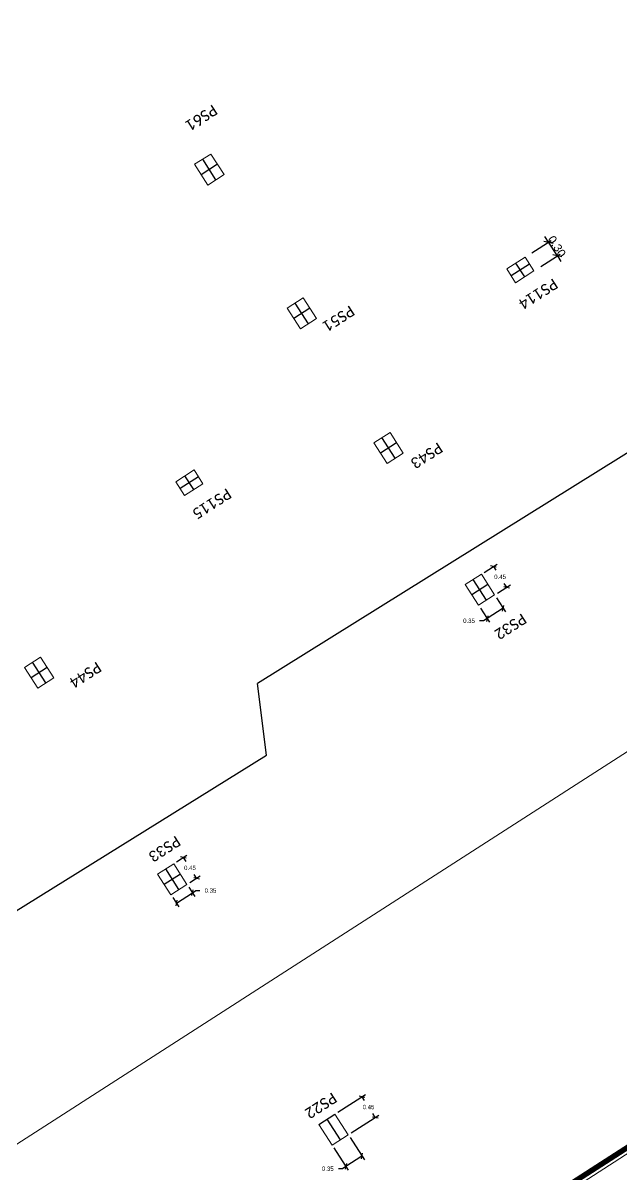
# Model space of a CAD drawing. Header units: metres. Extents: x 448 to 592, y 494 to 631.
# Drawn here: x 508.4 to 519.34, y 535.39 to 556.46 of the extents above; entities that cross this region are included whole.
import ezdxf

# ---------------------------------------------------------------- set-up
doc = ezdxf.new("R2010")
doc.units = ezdxf.units.M
doc.linetypes.add('CYPE_RAYAPUNTO', pattern=[0.4125, 0.2025, -0.105, 0, -0.105])
doc.layers.add('0-AR-TXT-2', color=7, linetype='Continuous', lineweight=5, true_color=0xae3800)
doc.layers.add('00-AUX-7', color=7, linetype='Continuous', lineweight=25, true_color=0xff8000)
for name, color, linetype, lineweight in [('1-AR-PILARES', 7, 'Continuous', 5), ('1-AR-VISTA', 7, 'Continuous', 5), ('CS-COTAS', 7, 'Continuous', 5), ('SECC_COTAS', 255, 'Continuous', 9)]:
    doc.layers.add(name, color=color, linetype=linetype, lineweight=lineweight)
doc.styles.add('Calibri', font='calibri.ttf', dxfattribs={"height": 0.2})
doc.styles.add('Calibri_1', font='calibri.ttf', dxfattribs={"height": 0.15})
doc.dimstyles.new('AIC', dxfattribs={"dimscale": 0.3048, "dimtxt": 0.176602, "dimasz": 0.393701, "dimexe": 0.19685, "dimexo": 0.492126, "dimgap": 0.032808, "dimtad": 1, "dimrnd": 0.01, "dimzin": 0, "dimdsep": 46, "dimtxsty": 'Calibri_1', "dimblk1": 'OBLIQUE', "dimblk2": 'OBLIQUE', "dimsah": 1, "dimcen": 0.09, "dimazin": 0, "dimtfac": 1, "dimtdec": 4, "dimtix": 1, "dimtmove": 0, "dimatfit": 3, "dimfxl": 1, "dimtvp": 1, "dimtolj": 1, "dimtzin": 0, "dimarcsym": 2})
doc.dimstyles.get("Standard").update_dxf_attribs({"dimtxt": 0.18, "dimasz": 0.18, "dimexe": 0.18, "dimexo": 0.0625, "dimgap": 0.09, "dimtad": 0, "dimtih": 1, "dimtoh": 1, "dimzin": 0, "dimdsep": 46, "dimtxsty": 'Standard', "dimcen": 0.09, "dimadec": 0, "dimazin": 0, "dimtfac": 1, "dimtdec": 4, "dimtofl": 0, "dimtmove": 0, "dimatfit": 3, "dimfxl": 1, "dimtolj": 1, "dimtzin": 0, "dimarcsym": 0})

# ---------------------------------------------------------------- blocks, each defined once
blk = doc.blocks.new('_Oblique')
at = {"color": 0, "linetype": 'ByBlock', "lineweight": -2}
blk.add_line((-0.5, -0.5), (0.5, 0.5), dxfattribs=at)
blk = doc.blocks.new('*D224')
at = {"layer": 'CS-COTAS', "color": 0, "lineweight": -2, "transparency": 16777216}
for p, q in [((518.014, 552.453), (517.949, 552.554)), ((517.712, 552.259), (518.065, 552.485)), ((518.176, 552.2), (518.014, 552.453)), ((517.875, 552.006), (518.227, 552.233)), ((518.176, 552.2), (518.241, 552.1))]:
    blk.add_line(p, q, dxfattribs=at)
at = {"layer": 'Defpoints', "color": 0, "transparency": 16777216}
for p in [(518.014, 552.453), (517.586, 552.177), (517.748, 551.925)]:
    blk.add_point(p, dxfattribs=at)
at = {"layer": 'CS-COTAS', "color": 0, "lineweight": -2, "transparency": 16777216, "xscale": 0.12, "yscale": 0.12, "zscale": 0.12}
for p, rotation in [((518.014, 552.453), 302.7553275663534), ((518.176, 552.2), 122.7553275663534)]:
    blk.add_blockref('_Oblique', p, dxfattribs=dict(at, rotation=rotation))
at = {"layer": 'CS-COTAS', "color": 0, "transparency": 16777216, "insert": (518.168, 552.374), "char_height": 0.15, "width": 0.5107, "attachment_point": 5, "rotation": 302.7553, "style": 'Calibri_1'}
blk.add_mtext('\\A1;0.30', dxfattribs=at)
blk = doc.blocks.new('*D336')
at = {"layer": 'Defpoints', "color": 0, "transparency": 16777216}
for p in [(514.107, 536.488), (514.844, 536.428), (514.35, 536.11)]:
    blk.add_point(p, dxfattribs=at)
at = {"layer": 'SECC_COTAS', "color": 0, "lineweight": -2, "transparency": 16777216}
for p, q in [((514.159, 536.522), (514.668, 536.849)), ((514.6, 536.806), (514.645, 536.737)), ((514.403, 536.144), (514.911, 536.471)), ((514.844, 536.428), (514.799, 536.497))]:
    blk.add_line(p, q, dxfattribs=at)
at = {"layer": 'SECC_COTAS', "color": 0, "lineweight": -2, "transparency": 16777216, "xscale": 0.075, "yscale": 0.075, "zscale": 0.075}
for p, rotation in [((514.6, 536.806), 122.7553275662722), ((514.844, 536.428), 302.7553275662722)]:
    blk.add_blockref('_Oblique', p, dxfattribs=dict(at, rotation=rotation))
at = {"layer": 'SECC_COTAS', "color": 0, "transparency": 16777216, "insert": (514.722, 536.617), "char_height": 0.08, "attachment_point": 5}
blk.add_mtext('\\A1;0.45', dxfattribs=at)
blk = doc.blocks.new('*D337')
at = {"layer": 'Defpoints', "color": 0, "transparency": 16777216}
for p in [(514.35, 536.11), (514.056, 535.921), (514.308, 535.529)]:
    blk.add_point(p, dxfattribs=at)
at = {"layer": 'SECC_COTAS', "color": 0, "lineweight": -2, "transparency": 16777216}
for p, q in [((514.384, 536.057), (514.646, 535.651)), ((514.09, 535.868), (514.351, 535.461)), ((514.602, 535.718), (514.308, 535.529)), ((514.245, 535.488), (514.17, 535.488)), ((514.308, 535.529), (514.245, 535.488))]:
    blk.add_line(p, q, dxfattribs=at)
at = {"layer": 'SECC_COTAS', "color": 0, "lineweight": -2, "transparency": 16777216, "xscale": 0.075, "yscale": 0.075, "zscale": 0.075}
for p, rotation in [((514.602, 535.718), 32.75532756624808), ((514.308, 535.529), 212.7553275662481)]:
    blk.add_blockref('_Oblique', p, dxfattribs=dict(at, rotation=rotation))
at = {"layer": 'SECC_COTAS', "color": 0, "transparency": 16777216, "insert": (513.977, 535.488), "char_height": 0.08, "attachment_point": 5}
blk.add_mtext('\\A1;0.35', dxfattribs=at)
blk = doc.blocks.new('*D356')
at = {"layer": 'Defpoints', "color": 0, "transparency": 16777216}
for p in [(517.007, 546.513), (516.786, 546.371), (517.029, 545.993)]:
    blk.add_point(p, dxfattribs=at)
at = {"layer": 'SECC_COTAS', "color": 0, "lineweight": -2, "transparency": 16777216}
for p, q in [((516.838, 546.405), (517.074, 546.557)), ((517.007, 546.513), (517.051, 546.444)), ((517.25, 546.135), (517.206, 546.204)), ((517.082, 546.026), (517.318, 546.178))]:
    blk.add_line(p, q, dxfattribs=at)
at = {"layer": 'SECC_COTAS', "color": 0, "lineweight": -2, "transparency": 16777216, "xscale": 0.075, "yscale": 0.075, "zscale": 0.075}
for p, rotation in [((517.007, 546.513), 122.7553275662443), ((517.25, 546.135), 302.7553275662444)]:
    blk.add_blockref('_Oblique', p, dxfattribs=dict(at, rotation=rotation))
at = {"layer": 'SECC_COTAS', "color": 0, "transparency": 16777216, "insert": (517.129, 546.324), "char_height": 0.08, "attachment_point": 5}
blk.add_mtext('\\A1;0.45', dxfattribs=at)
blk = doc.blocks.new('*D357')
at = {"layer": 'Defpoints', "color": 0, "transparency": 16777216}
for p in [(517.029, 545.993), (516.735, 545.803), (516.891, 545.56)]:
    blk.add_point(p, dxfattribs=at)
at = {"layer": 'SECC_COTAS', "color": 0, "lineweight": -2, "transparency": 16777216}
for p, q in [((517.063, 545.94), (517.229, 545.682)), ((516.769, 545.751), (516.934, 545.493)), ((517.185, 545.75), (516.891, 545.56)), ((516.828, 545.52), (516.753, 545.52)), ((516.891, 545.56), (516.828, 545.52))]:
    blk.add_line(p, q, dxfattribs=at)
at = {"layer": 'SECC_COTAS', "color": 0, "lineweight": -2, "transparency": 16777216, "xscale": 0.075, "yscale": 0.075, "zscale": 0.075}
for p, rotation in [((517.185, 545.75), 32.75532756624808), ((516.891, 545.56), 212.7553275662481)]:
    blk.add_blockref('_Oblique', p, dxfattribs=dict(at, rotation=rotation))
at = {"layer": 'SECC_COTAS', "color": 0, "transparency": 16777216, "insert": (516.56, 545.52), "char_height": 0.08, "attachment_point": 5}
blk.add_mtext('\\A1;0.35', dxfattribs=at)
blk = doc.blocks.new('*D451')
at = {"layer": 'Defpoints', "color": 0, "transparency": 16777216}
for p in [(511.401, 540.693), (511.5, 540.54), (511.107, 540.504)]:
    blk.add_point(p, dxfattribs=at)
at = {"layer": 'SECC_COTAS', "color": 0, "lineweight": -2, "transparency": 16777216}
for p, q in [((511.206, 540.351), (511.5, 540.54)), ((511.435, 540.641), (511.543, 540.473)), ((511.5, 540.54), (511.563, 540.581)), ((511.563, 540.581), (511.638, 540.581)), ((511.141, 540.451), (511.249, 540.284))]:
    blk.add_line(p, q, dxfattribs=at)
at = {"layer": 'SECC_COTAS', "color": 0, "lineweight": -2, "transparency": 16777216, "xscale": 0.075, "yscale": 0.075, "zscale": 0.075}
for p, rotation in [((511.5, 540.54), 32.75532756624808), ((511.206, 540.351), 212.7553275662481)]:
    blk.add_blockref('_Oblique', p, dxfattribs=dict(at, rotation=rotation))
at = {"layer": 'SECC_COTAS', "color": 0, "transparency": 16777216, "insert": (511.831, 540.581), "char_height": 0.08, "attachment_point": 5}
blk.add_mtext('\\A1;0.35', dxfattribs=at)
blk = doc.blocks.new('*D452')
at = {"layer": 'Defpoints', "color": 0, "transparency": 16777216}
for p in [(511.333, 541.184), (511.158, 541.072), (511.401, 540.693)]:
    blk.add_point(p, dxfattribs=at)
at = {"layer": 'SECC_COTAS', "color": 0, "lineweight": -2, "transparency": 16777216}
for p, q in [((511.21, 541.106), (511.4, 541.228)), ((511.333, 541.184), (511.378, 541.115)), ((511.454, 540.727), (511.644, 540.849)), ((511.576, 540.806), (511.532, 540.875))]:
    blk.add_line(p, q, dxfattribs=at)
at = {"layer": 'SECC_COTAS', "color": 0, "lineweight": -2, "transparency": 16777216, "xscale": 0.075, "yscale": 0.075, "zscale": 0.075}
for p, rotation in [((511.333, 541.184), 122.7553275662626), ((511.576, 540.806), 302.7553275662626)]:
    blk.add_blockref('_Oblique', p, dxfattribs=dict(at, rotation=rotation))
at = {"layer": 'SECC_COTAS', "color": 0, "transparency": 16777216, "insert": (511.455, 540.995), "char_height": 0.08, "attachment_point": 5}
blk.add_mtext('\\A1;0.45', dxfattribs=at)

msp = doc.modelspace()

# ---------------------------------------------------------------- linework, layer by layer
at = {"color": 6}
msp.add_lwpolyline([(465.949, 555.386), (480.253, 564.537), (499.418, 534.7), (512.854, 543.061), (512.692, 544.371)], dxfattribs=at)
at = {"layer": '00-AUX-7'}
for p, q in [((511.957, 553.877), (511.662, 553.687)), ((511.931, 553.593), (511.688, 553.971)), ((517.667, 552.051), (517.331, 551.835)), ((517.58, 551.817), (517.418, 552.069)), ((513.626, 550.959), (513.382, 551.338)), ((513.651, 551.243), (513.357, 551.054)), ((515.236, 548.779), (514.942, 548.59)), ((515.211, 548.495), (514.967, 548.874)), ((511.612, 548.156), (511.276, 547.939)), ((511.525, 547.921), (511.363, 548.174)), ((508.819, 544.383), (508.576, 544.762)), ((508.845, 544.667), (508.551, 544.478))]:
    msp.add_line(p, q, dxfattribs=at)
at = {"layer": '00-AUX-7', "color": 1}
for p, q in [((516.882, 545.898), (516.638, 546.276)), ((516.907, 546.182), (516.613, 545.992)), ((511.254, 540.599), (511.011, 540.977)), ((511.28, 540.883), (510.985, 540.693)), ((513.812, 536.299), (514.107, 536.488)), ((513.812, 536.299), (514.107, 536.488)), ((513.959, 536.394), (514.203, 536.015)), ((513.959, 536.394), (514.203, 536.015))]:
    msp.add_line(p, q, dxfattribs=at)
at = {"layer": '1-AR-PILARES'}
for p, q in [((511.835, 554.066), (511.541, 553.877)), ((512.078, 553.688), (511.835, 554.066)), ((511.541, 553.877), (511.784, 553.498)), ((511.784, 553.498), (512.078, 553.688)), ((517.586, 552.177), (517.25, 551.961)), ((517.748, 551.925), (517.586, 552.177)), ((517.25, 551.961), (517.412, 551.709)), ((517.412, 551.709), (517.748, 551.925)), ((513.529, 551.432), (513.235, 551.243)), ((513.773, 551.054), (513.529, 551.432)), ((513.235, 551.243), (513.479, 550.865)), ((513.479, 550.865), (513.773, 551.054)), ((515.115, 548.968), (514.82, 548.779)), ((515.358, 548.59), (515.115, 548.968)), ((514.82, 548.779), (515.064, 548.4)), ((515.064, 548.4), (515.358, 548.59)), ((511.531, 548.282), (511.195, 548.065)), ((511.693, 548.029), (511.531, 548.282)), ((511.195, 548.065), (511.357, 547.813)), ((511.357, 547.813), (511.693, 548.029)), ((516.786, 546.371), (516.491, 546.182)), ((517.029, 545.993), (516.786, 546.371)), ((516.491, 546.182), (516.735, 545.803)), ((516.735, 545.803), (517.029, 545.993)), ((508.723, 544.856), (508.429, 544.667)), ((508.967, 544.478), (508.723, 544.856)), ((508.429, 544.667), (508.672, 544.288)), ((508.672, 544.288), (508.967, 544.478)), ((511.158, 541.072), (510.864, 540.882)), ((511.401, 540.693), (511.158, 541.072)), ((510.864, 540.882), (511.107, 540.504)), ((511.107, 540.504), (511.401, 540.693)), ((513.812, 536.299), (514.056, 535.921)), ((514.35, 536.11), (514.107, 536.488)), ((514.056, 535.921), (514.35, 536.11))]:
    msp.add_line(p, q, dxfattribs=at)
at = {"layer": '1-AR-PILARES', "color": 1}
msp.add_line((514.107, 536.488), (513.812, 536.299), dxfattribs=at)
at = {"layer": '1-AR-VISTA'}
for p, q in [((565.365, 572.662), (502.99, 532.533)), ((490.541, 517.162), (570.437, 568.563))]:
    msp.add_line(p, q, dxfattribs=at)

# ---------------------------------------------------------------- dimensions: what is measured, and where the dimension line sits
at = {"layer": 'CS-COTAS'}
dim = msp.add_linear_dim(base=(518.014, 552.453), p1=(517.748, 551.925), p2=(517.586, 552.177), angle=302.7553, dimstyle='AIC', override={"dimpost": '<>', "dimfxl": 0.3}, dxfattribs=at)
dim.commit()
dim.dimension.update_dxf_attribs({"geometry": '*D224', "text_midpoint": (518.168, 552.374)})
at = {"layer": 'SECC_COTAS'}
for p1, p2, distance, picture, middle in [((517.029, 545.993), (516.786, 546.371), -0.263, '*D356', (517.129, 546.324)), ((511.107, 540.504), (511.401, 540.693), -0.182, '*D451', (511.831, 540.581)), ((514.35, 536.11), (514.056, 535.921), 0.466, '*D337', (513.977, 535.488))]:
    dim = msp.add_aligned_dim(p1=p1, p2=p2, distance=distance, dimstyle='Standard', override={"dimtxt": 0.08, "dimasz": 0.075, "dimexe": 0.08, "dimgap": 0.08, "dimdec": 2, "dimblk1": 'Oblique', "dimblk2": 'Oblique', "dimsah": 1}, dxfattribs=at)
    dim.commit()
    dim.dimension.update_dxf_attribs({"geometry": picture, "text_midpoint": middle})

# ---------------------------------------------------------------- next in the draw order: texts
at = {"layer": '0-AR-TXT-2', "char_height": 0.2, "attachment_point": 1, "rotation": 212.7553, "style": 'Calibri', "bg_fill": 3, "box_fill_scale": 1.25, "bg_fill_color": 256, "bg_fill_true_color": 13158600, "bg_fill_transparency": 0}
for s, insert, width in [('PS61', (511.982, 554.811), 0.7616), ('PS114', (518.21, 551.629), 0.95401), ('PS51', (514.491, 551.134), 0.7616), ('PS43', (516.103, 548.627), 0.7616), ('PS115', (512.239, 547.787), 0.95401), ('PS44', (509.86, 544.611), 0.7616)]:
    msp.add_mtext(s, dxfattribs=dict(at, insert=insert, width=width))

# ---------------------------------------------------------------- next in the draw order: linework, layer by layer
at = {"color": 6}
msp.add_line((565.176, 577.139), (512.692, 544.371), dxfattribs=at)
at = {"color": 6, "linetype": 'CYPE_RAYAPUNTO', "const_width": 0.1}
msp.add_lwpolyline([(570.159, 568.492), (553.331, 557.666), (550.793, 561.611), (544.822, 557.769), (547.352, 553.837), (511.207, 530.565), (508.61, 534.601), (502.723, 530.814), (505.32, 526.778), (490.909, 517.507)], dxfattribs=at)

# ---------------------------------------------------------------- next in the draw order: texts
at = {"layer": '0-AR-TXT-2', "color": 3, "char_height": 0.2, "width": 0.7616, "attachment_point": 1, "rotation": 212.7553, "style": 'Calibri', "bg_fill": 3, "box_fill_scale": 1.25, "bg_fill_color": 256, "bg_fill_true_color": 13158600, "bg_fill_transparency": 0}
for s, insert in [('PS32', (517.637, 545.496)), ('PS33', (511.308, 541.425)), ('PS22', (514.168, 536.725))]:
    msp.add_mtext(s, dxfattribs=dict(at, insert=insert))

# ---------------------------------------------------------------- next in the draw order: dimensions: what is measured, and where the dimension line sits
at = {"layer": 'SECC_COTAS'}
for p1, p2, distance, picture, middle in [((517.029, 545.993), (516.735, 545.803), 0.289, '*D357', (516.56, 545.52)), ((511.401, 540.693), (511.158, 541.072), -0.208, '*D452', (511.455, 540.995)), ((514.107, 536.488), (514.35, 536.11), 0.587, '*D336', (514.722, 536.617))]:
    dim = msp.add_aligned_dim(p1=p1, p2=p2, distance=distance, dimstyle='Standard', override={"dimtxt": 0.08, "dimasz": 0.075, "dimexe": 0.08, "dimgap": 0.08, "dimdec": 2, "dimblk1": 'Oblique', "dimblk2": 'Oblique', "dimsah": 1}, dxfattribs=at)
    dim.commit()
    dim.dimension.update_dxf_attribs({"geometry": picture, "text_midpoint": middle})

doc.saveas('drawing.dxf')
